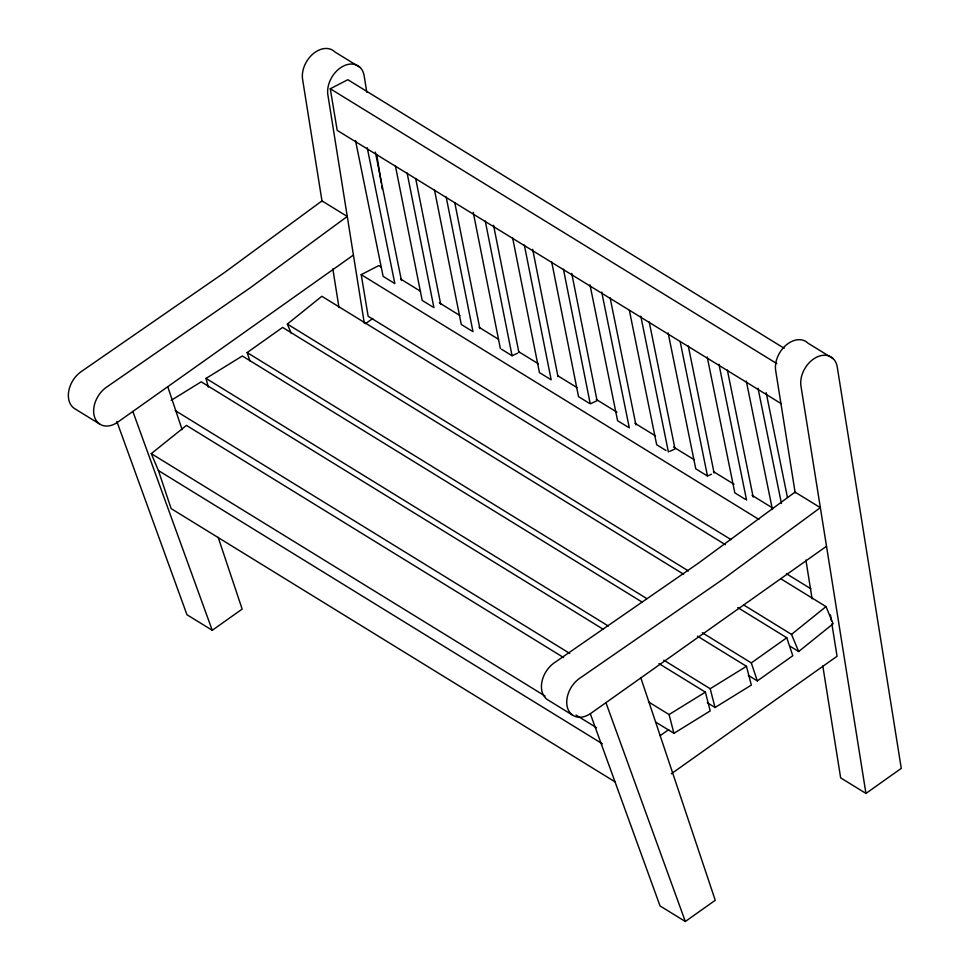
<?xml version="1.0" encoding="UTF-8"?>
<svg xmlns="http://www.w3.org/2000/svg" width="970" height="970" viewBox="0 0 970 970"><rect width="100%" height="100%" fill="white"/><g stroke="black" fill="none" stroke-linecap="round" stroke-linejoin="round"><path stroke-width="1.45" d="M291.206 333.292L287.35 324.065L321.846 296.274L725.427 544.703M743.796 605.025L791.508 634.392L826.003 606.602L833.157 623.746L798.674 651.525L789.641 645.971M615.138 781.905L171.12 508.595L158.389 470.523L151.272 453.633L186.458 425.406L563.546 657.514M353.432 255.049L117.843 422.095A22.928 16.357 -58.4 0 1 94.575 417.112A22.928 16.357 -58.4 0 1 106.227 387.382L250.284 287.763L347.272 216.456L321.979 200.887L224.991 272.194L80.934 371.813A22.928 16.357 -58.4 0 0 74.532 408.576L99.825 424.132M249.92 360.888L247.144 352.583L282.622 327.423L683.62 574.252M365.496 323.665L372.722 318.536M116.836 421.465L186.955 614.725L212.248 630.294L242.16 609.087L218.165 537.344M826.513 546.255L590.924 713.302A22.928 16.357 -58.4 0 1 567.668 708.318A22.928 16.357 -58.4 0 1 579.308 678.576L723.365 578.969L820.353 507.662L795.06 492.093L698.073 563.4L554.015 663.007A22.928 16.357 -58.4 0 0 547.613 699.77L572.906 715.339M702.292 632.743L751.289 662.91L786.779 637.751L792.793 655.744L757.315 680.904L748.294 675.35M660.109 735.696L668.754 729.573M671.301 773.793L837.049 656.266L831.86 623.771M590.439 714.09L660.036 905.931L685.329 921.5L715.254 900.281L640.843 677.909M865.943 793.424L901.275 768.373L837.243 367.012A22.928 16.357 -58.4 0 0 816.061 357.481A22.928 16.357 -58.4 0 0 800.965 386.096L865.943 793.424L840.65 777.855L822.803 665.953M208.271 387.066L206.028 378.397L242.318 355.99L642.031 602.03M171.181 400.355L201.214 381.816L603.51 629.445M663.771 660.158L710.185 688.724L746.476 666.317L751.326 685.099L715.035 707.506L707.3 702.741M648.445 701.856L669.07 714.551L705.372 692.144L710.222 710.913L673.932 733.32L655.878 722.213M781.214 403.678L337.196 130.368L330.273 88.755L347.866 79.722L784.16 348.266M731.077 539.659L368.139 316.256L361.216 274.643L378.809 265.61L381.38 267.187M501.526 349.248L512.075 355.747L517.543 353.201M669.724 451.365L675.023 448.94L649.209 321.967M668.148 332.965L695.757 468.813L707.482 476.027L711.459 474.209M360.209 67.548L334.917 51.98A22.928 16.357 -58.4 0 0 313.092 53.835A22.928 16.357 -58.4 0 0 302.591 79.322L322.101 201.675M833.291 358.754L808.01 343.186A22.928 16.357 -58.4 0 0 786.185 345.041A22.928 16.357 -58.4 0 0 775.673 370.528L795.194 492.881M330.273 88.755L776.861 363.641M400.695 279.069L419.998 290.952M439.301 302.834L459.889 315.517M479.192 327.399L498.507 339.282M519.096 351.952L538.399 363.835M557.701 375.717L577.005 387.6M596.32 399.482L616.908 412.165M634.926 423.247L655.514 435.93M673.532 447.024L694.132 459.695M713.435 471.578L734.023 484.248M752.041 495.343L772.629 508.013M432.741 306.92L422.192 300.421L395.372 165.7M471.832 330.976L461.271 324.477L434.463 189.756M589.069 403.132L578.52 396.645L551.7 261.924M628.148 427.188L617.599 420.701L589.99 284.853M666.063 450.529L656.678 444.757L629.372 310.388M745.396 499.356L734.836 492.869L707.227 357.021M361.216 274.643L758.904 519.435M786.415 573.719L810.871 588.778M780.874 578.823L826.003 606.602M287.35 324.065L688.348 570.893M737.782 607.584L786.779 637.751M247.144 352.583L646.857 598.623M697.478 636.162L746.476 666.317M206.028 378.397L608.323 626.026M658.945 663.577L705.372 692.144M175.231 410.577L569.79 653.44M151.272 453.633L545.104 696.048M575.986 715.06L596.574 727.73M158.389 470.523L602.394 743.832M791.508 634.392L798.674 651.525M605.935 702.656L685.329 921.5M132.854 411.462L212.248 630.294M751.289 662.91L757.315 680.904M167.762 386.703L182.154 429.746M710.185 688.724L715.035 707.506M669.07 714.551L673.932 733.32M766.154 392.656L787.458 497.489M758.031 388.291L781.444 503.466M746.306 381.077L772.423 509.541M727.367 370.079L753.181 497.052M718.952 364.235L746.56 500.083M688.288 346.023L714.102 472.996M680.176 341.658L707.482 476.027M640.794 316.123L668.403 451.971M610.13 297.911L635.944 424.884M601.715 292.067L629.324 427.916M375.341 152.096L401.459 280.56M367.23 147.743L394.838 283.579L383.114 276.365L355.505 140.517M571.73 273.37L597.071 400.683L590.245 403.859L563.424 269.151M532.651 249.314L557.992 376.627M524.346 245.095L551.166 379.803L539.441 372.589L512.621 237.868M493.56 225.258L518.914 352.571M485.267 221.039L512.075 355.747M473.239 212.333L500.35 348.533M454.784 202.681L479.835 328.515M446.176 196.983L472.996 331.691M415.693 178.625L440.744 304.459M407.097 172.927L433.917 307.635M830.453 614.919L831.387 620.824M805.9 560.017L812.096 598.817M366.781 92.223L364.162 75.805A22.928 16.357 -58.4 0 0 342.98 66.287A22.928 16.357 -58.4 0 0 327.872 94.89L364.296 323.18M376.772 154.885L381.295 183.233M381.78 186.216L382.253 189.198M332.819 268.823L339.003 307.611"/></g></svg>
